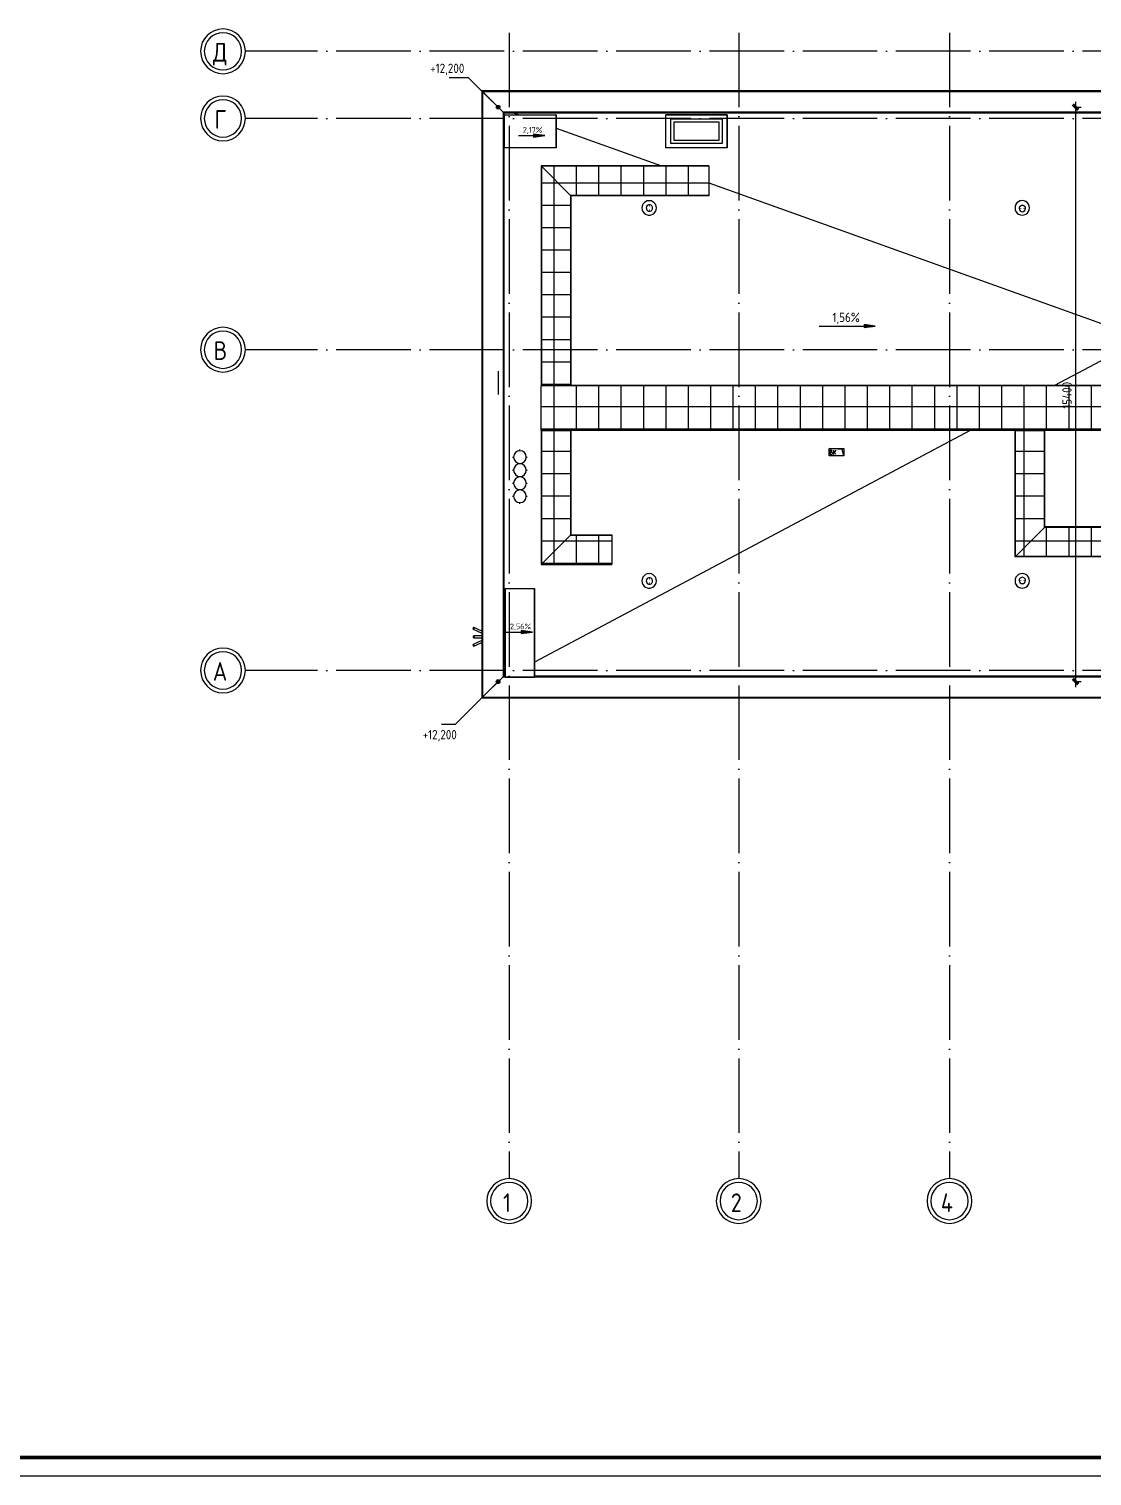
# Model space of a CAD drawing. Header units: millimetres. Extents: x -88595 to 880822, y -1054509 to -148035.
# Drawn here: x 490291 to 518784, y -304452 to -265652 of the extents above; entities that cross this region are included whole.
import ezdxf

# ---------------------------------------------------------------- set-up
doc = ezdxf.new("R2010")
doc.units = ezdxf.units.MM
doc.linetypes.add('ADSK_Линия сетки', pattern=[25, 20, -2.5, 0, -2.5])
doc.linetypes.add('ADSK_Осевая', pattern=[14, 10, -2, 0, -2])
for name, color, linetype, lineweight in [('Воздуховоды', 7, 'Continuous', 18), ('Крыша', 7, 'Continuous', 9), ('Линии', 7, 'Continuous', 9), ('Мебель', 7, 'Continuous', 18), ('Оборудование', 7, 'Continuous', 18), ('Ограждение', 7, 'Continuous', 9), ('Оси', 7, 'Continuous', 9), ('Основные надписи', 7, 'Continuous', 30), ('Отметки', 7, 'Continuous', 9), ('Размеры', 7, 'Continuous', 9), ('Стены внутренние', 7, 'Continuous', 18), ('Стены наружные', 7, 'Continuous', 18), ('Тонкие линии', 7, 'Continuous', 18)]:
    doc.layers.add(name, color=color, linetype=linetype, lineweight=lineweight)
doc.styles.add('GOST Common_1', font='GOST_Common.ttf', dxfattribs={"width": 0.9, "height": 500})
doc.styles.add('GOST Common_2', font='GOST_Common.ttf', dxfattribs={"width": 0.9, "height": 350})
doc.styles.add('GOST Common_5', font='GOST_Common.ttf', dxfattribs={"width": 0.9, "height": 5})
pattern_1 = [(0, (548766.5, 663825.2), (0, 600), []), (90, (548766.5, 663825.2), (-600, 4e-14), [])]
pattern_2 = [(0, (533281.84, 663825.2), (0, 600), []), (90, (533281.84, 663825.2), (-424.264, 3e-14), [])]
pattern_3 = [(0, (532167.84, 663825.2), (0, 600), []), (90, (532167.84, 663825.2), (-424.264, 3e-14), [])]

# ---------------------------------------------------------------- blocks, each defined once
blk = doc.blocks.new('ADSK_Рамка - Форма 3-3616731-План подвала_')
at = {"layer": 'Основные надписи', "lineweight": 50}
blk.add_line((-1361, -143.5), (-197, -143.5), dxfattribs=at)
at = {"layer": 'Тонкие линии', "lineweight": 20}
blk.add_line((-192, -148.5), (-1381, -148.5), dxfattribs=at)
blk = doc.blocks.new('Кровля')
at = {"layer": 'Ограждение'}
h = blk.add_hatch(dxfattribs=at)
h.set_pattern_fill('FP_107', color=256, style=0, pattern_type=2)
h.set_pattern_definition(pattern_3)
h.paths.add_polyline_path([(516283, 651212), (516293, 651212), (516293, 657102), (516283, 657112), (516283, 651222)])
h = blk.add_hatch(dxfattribs=at)
h.set_pattern_fill('FP_111', color=256, style=0, pattern_type=2)
h.set_pattern_definition([(0, (548766.5, 660825.84), (0, 424.264), []), (90, (548766.5, 660825.84), (-600, 4e-14), [])])
h.paths.add_polyline_path([(516293, 657102), (520783, 657102), (520783, 657112), (516283, 657112)])
h = blk.add_hatch(dxfattribs=at)
h.set_pattern_fill('FP_18', color=256, style=0, pattern_type=2)
h.set_pattern_definition(pattern_1)
h.paths.add_polyline_path([(516293, 651212), (517073, 651212), (517073, 656322), (516293, 657102), (516293, 651497)])
h = blk.add_hatch(dxfattribs=at)
h.set_pattern_fill('FP_18', color=256, style=0, pattern_type=2)
h.set_pattern_definition(pattern_1)
h.paths.add_polyline_path([(518797, 656322), (520783, 656322), (520783, 657102), (516293, 657102), (517073, 656322), (518611, 656322)])
h = blk.add_hatch(dxfattribs=at)
h.set_pattern_fill('FP_106', color=256, style=0, pattern_type=2)
h.set_pattern_definition(pattern_2)
h.paths.add_polyline_path([(517083, 651212), (517083, 656312), (517073, 656322), (517073, 651212)])
h = blk.add_hatch(dxfattribs=at)
h.set_pattern_fill('FP_110', color=256, style=0, pattern_type=2)
h.set_pattern_definition([(0, (548766.5, 659711.84), (0, 424.264), []), (90, (548766.5, 659711.84), (-600, 4e-14), [])])
h.paths.add_polyline_path([(520783, 656312), (520783, 656322), (517073, 656322), (517083, 656312), (520658, 656312)])
h = blk.add_hatch(dxfattribs=at)
h.set_pattern_fill('FP_25', color=256, style=0, pattern_type=2)
h.set_pattern_definition(pattern_1)
h.paths.add_polyline_path([(564082, 650032), (562902, 651212), (516283, 651212), (516283, 650032), (564013, 650032)])
h = blk.add_hatch(dxfattribs=at)
h.set_pattern_fill('FP_66', color=256, style=0, pattern_type=2)
h.set_pattern_definition([(0, (548766.5, 655875.84), (0, 424.264), []), (90, (548766.5, 655875.84), (-600, 4e-14), [])])
h.paths.add_polyline_path([(562892, 651212), (562902, 651212), (562892, 651222), (557866, 651222), (557866, 651212), (562710, 651212)])
h.paths.add_polyline_path([(517681, 651212), (534310, 651212), (534300, 651222), (517083, 651222), (517083, 651212)])
h.paths.add_polyline_path([(557066, 651212), (557066, 651222), (535100, 651222), (535090, 651212), (556756, 651212)])
h = blk.add_hatch(dxfattribs=at)
h.set_pattern_fill('FP_65', color=256, style=0, pattern_type=2)
h.set_pattern_definition([(0, (548766.5, 658571.84), (0, 424.264), []), (90, (548766.5, 658571.84), (-600, 4e-14), [])])
h.paths.add_polyline_path([(564082, 650022), (564092, 650022), (564082, 650032), (534786, 650032), (534786, 650022), (564013, 650022)])
h.paths.add_polyline_path([(516283, 650022), (533986, 650022), (533986, 650032), (516283, 650032)])
h = blk.add_hatch(dxfattribs=at)
h.set_pattern_fill('FP_107', color=256, style=0, pattern_type=2)
h.set_pattern_definition(pattern_3)
h.paths.add_polyline_path([(516283, 646422), (516293, 646432), (516293, 650022), (516283, 650022), (516283, 646432)])
h = blk.add_hatch(dxfattribs=at)
h.set_pattern_fill('FP_25', color=256, style=0, pattern_type=2)
h.set_pattern_definition(pattern_1)
h.paths.add_polyline_path([(516293, 646432), (517073, 647212), (517073, 650022), (516293, 650022), (516293, 646704)])
h = blk.add_hatch(dxfattribs=at)
h.set_pattern_fill('FP_106', color=256, style=0, pattern_type=2)
h.set_pattern_definition(pattern_2)
h.paths.add_polyline_path([(517073, 647212), (517083, 647222), (517083, 650022), (517073, 650022), (517073, 647222)])
h = blk.add_hatch(dxfattribs=at)
h.set_pattern_fill('FP_104', color=256, style=0, pattern_type=2)
h.set_pattern_definition([(0, (538519, 663825.2), (0, 600), []), (90, (538519, 663825.2), (-424.264, 3e-14), [])])
h.paths.add_polyline_path([(528986, 646632), (528996, 646642), (528996, 650022), (528986, 650022), (528986, 646642)])
h = blk.add_hatch(dxfattribs=at)
h.set_pattern_fill('FP_18', color=256, style=0, pattern_type=2)
h.set_pattern_definition(pattern_1)
h.paths.add_polyline_path([(528996, 646642), (529776, 647422), (529776, 650022), (528996, 650022), (528996, 646704)])
h = blk.add_hatch(dxfattribs=at)
h.set_pattern_fill('FP_105', color=256, style=0, pattern_type=2)
h.set_pattern_definition([(0, (539633, 663825.2), (0, 600), []), (90, (539633, 663825.2), (-424.264, 3e-14), [])])
h.paths.add_polyline_path([(529776, 647422), (529786, 647432), (529786, 650022), (529776, 650022), (529776, 647432)])
h = blk.add_hatch(dxfattribs=at)
h.set_pattern_fill('FP_25', color=256, style=0, pattern_type=2)
h.set_pattern_definition(pattern_1)
h.paths.add_polyline_path([(516293, 646432), (518183, 646432), (518183, 647212), (517073, 647212), (516564, 646704)])
h = blk.add_hatch(dxfattribs=at)
h.set_pattern_fill('FP_108', color=256, style=0, pattern_type=2)
h.set_pattern_definition([(0, (548766.5, 655880.84), (0, 424.264), []), (90, (548766.5, 655880.84), (-600, 4e-14), [])])
h.paths.add_polyline_path([(517681, 647212), (518183, 647212), (518183, 647222), (517083, 647222), (517073, 647212), (517309, 647212)])
h = blk.add_hatch(dxfattribs=at)
h.set_pattern_fill('FP_18', color=256, style=0, pattern_type=2)
h.set_pattern_definition(pattern_1)
h.paths.add_polyline_path([(528996, 646642), (534776, 646642), (533996, 647422), (529776, 647422), (529057, 646704)])
h = blk.add_hatch(dxfattribs=at)
h.set_pattern_fill('FP_103', color=256, style=0, pattern_type=2)
h.set_pattern_definition([(0, (548766.5, 655985.84), (0, 424.264), []), (90, (548766.5, 655985.84), (-600, 4e-14), [])])
h.paths.add_polyline_path([(533986, 647422), (533996, 647422), (533986, 647432), (529786, 647432), (529776, 647422), (533683, 647422)])
h = blk.add_hatch(dxfattribs=at)
h.set_pattern_fill('FP_109', color=256, style=0, pattern_type=2)
h.set_pattern_definition([(0, (548766.5, 654766.84), (0, 424.264), []), (90, (548766.5, 654766.84), (-600, 4e-14), [])])
h.paths.add_polyline_path([(518183, 646422), (518183, 646432), (516293, 646432), (516283, 646422), (518053, 646422)])
h = blk.add_hatch(dxfattribs=at)
h.set_pattern_fill('FP_102', color=256, style=0, pattern_type=2)
h.set_pattern_definition([(0, (548766.5, 654871.84), (0, 424.264), []), (90, (548766.5, 654871.84), (-600, 4e-14), [])])
h.paths.add_polyline_path([(534776, 646632), (534786, 646632), (534776, 646642), (528996, 646642), (528986, 646632), (534613, 646632)])
at = {"layer": 'Отметки'}
h = blk.add_hatch(color=256, dxfattribs=at)
edge = h.paths.add_edge_path()
edge.add_arc((515131, 658685), 50, 0, 360)
h = blk.add_hatch(color=256, dxfattribs=at)
edge = h.paths.add_edge_path()
edge.add_arc((515131, 643285), 50, 0, 360)
at = {"layer": 'Размеры'}
for points in [[(516383, 657927), (516083, 657966), (516083, 657887)], [(516383, 657927), (516083, 657966), (516083, 657887)], [(525240, 652820), (524940, 652859), (524940, 652780)], [(516052, 644615), (515752, 644654), (515752, 644575)]]:
    blk.add_hatch(color=256, dxfattribs=at).paths.add_polyline_path(points)
at = {"lineweight": 18}
for p, q in [((524356, 649505), (524001, 649540)), ((524001, 649340), (524001, 649540)), ((524001, 649540), (524401, 649540)), ((524401, 649540), (524401, 649340)), ((524401, 649340), (524001, 649340)), ((524058, 649492), (524028, 649492)), ((524028, 649492), (524028, 649372)), ((524061, 649439), (524028, 649439)), ((524028, 649372), (524065, 649372)), ((524081, 649459), (524081, 649469)), ((524091, 649399), (524091, 649409)), ((524188, 649492), (524128, 649421)), ((524128, 649372), (524128, 649492)), ((524188, 649372), (524152, 649449)), ((524401, 649340), (524356, 649505))]:
    blk.add_line(p, q, dxfattribs=at)
for centre, radius, start, end in [((524058, 649469), 23.3, 0, 90), ((524061, 649459), 20, 270, 0), ((524061, 649409), 30, 0, 90), ((524065, 649399), 26.7, 270, 0)]:
    blk.add_arc(centre, radius, start, end, dxfattribs=at)
at = {"layer": 'Воздуховоды', "linetype": 'ADSK_Осевая'}
for p, q in [((515518, 649305), (515549, 649305)), ((515718, 649475), (515718, 649505)), ((515718, 649125), (515718, 649135)), ((515718, 649125), (515718, 649135)), ((515888, 649305), (515918, 649305)), ((515518, 648955), (515549, 648955)), ((515718, 648775), (515718, 648785)), ((515718, 648775), (515718, 648785)), ((515888, 648955), (515918, 648955)), ((515518, 648605), (515549, 648605)), ((515718, 648425), (515718, 648435)), ((515718, 648425), (515718, 648435)), ((515888, 648605), (515918, 648605)), ((515518, 648255), (515549, 648255)), ((515718, 648055), (515718, 648085)), ((515888, 648255), (515918, 648255))]:
    blk.add_line(p, q, dxfattribs=at)
at = {"layer": 'Воздуховоды'}
for centre, start, end in [((515718, 649305), 90, 270), ((515718, 648955), 90, 270), ((515718, 649305), 270, 90), ((515718, 648955), 270, 90), ((515718, 648605), 90, 270), ((515718, 648605), 270, 90), ((515718, 648255), 90, 270), ((515718, 648255), 270, 90)]:
    blk.add_arc(centre, 170, start, end, dxfattribs=at)
at = {"layer": 'Крыша'}
for p, q in [((515303, 658481), (516683, 658481)), ((515303, 657601), (515303, 658481)), ((515560, 658531), (515696, 658483)), ((516683, 658481), (516683, 657601)), ((516685, 658128), (519516, 657112)), ((519851, 657795), (519851, 658295)), ((519851, 658295), (521051, 658295)), ((521051, 658295), (521051, 657795)), ((521051, 657795), (519851, 657795)), ((516683, 657601), (515303, 657601)), ((520783, 656658), (532249, 652545)), ((532259, 652402), (530043, 651222)), ((527788, 650022), (516107, 643805)), ((515325, 645779), (516105, 645779)), ((515325, 643402), (515325, 645779)), ((516105, 645779), (516105, 643402)), ((516105, 643402), (515325, 643402))]:
    blk.add_line(p, q, dxfattribs=at)
at = {"layer": 'Линии', "lineweight": 18}
blk.add_line((515131, 651605), (515131, 650985), dxfattribs=at)
at = {"layer": 'Мебель'}
for p, q in [((514464, 644689), (514692, 644584)), ((514692, 644511), (514479, 644511)), ((514692, 644639), (514485, 644735)), ((514692, 644390), (514464, 644285)), ((514479, 644461), (514692, 644461)), ((514485, 644239), (514692, 644335))]:
    blk.add_line(p, q, dxfattribs=at)
for centre, major_axis, ratio, start_param, end_param in [((514475, 644712), (10.5, 22.7), 0.627171, 0.634749, 3.776342), ((514479, 644486), (0, 25), 0.707107, 0, 3.141593), ((514475, 644712), (10.5, 22.7), 0.627171, 3.776342, 6.917934), ((514479, 644486), (0, -25), 0.707107, 0, 3.141593), ((514474, 644262), (10.5, -22.7), 0.627171, 2.506844, 5.648436), ((514474, 644262), (10.5, -22.7), 0.627171, 5.648436, 8.790029)]:
    blk.add_ellipse(centre, major_axis=major_axis, ratio=ratio, start_param=start_param, end_param=end_param, dxfattribs=at)
at = {"layer": 'Оборудование'}
for p, q in [((519181, 656180), (519181, 656180)), ((519181, 655790), (519181, 655790)), ((519186, 656035), (519184, 656035)), ((519184, 655935), (519186, 655935)), ((519188, 656070), (519186, 656070)), ((519186, 655900), (519188, 655900)), ((528986, 655986), (528986, 655986)), ((529096, 655972), (529096, 655967)), ((529131, 655976), (529131, 655972)), ((529231, 655972), (529231, 655976)), ((529266, 655967), (529266, 655972)), ((529376, 655986), (529376, 655986)), ((519181, 646180), (519181, 646180)), ((519186, 646035), (519184, 646035)), ((519188, 646070), (519186, 646070)), ((519181, 645790), (519181, 645790)), ((519184, 645935), (519186, 645935)), ((519186, 645900), (519188, 645900)), ((528986, 645986), (528986, 645985)), ((529096, 645998), (529096, 645995)), ((529131, 645995), (529131, 645992)), ((529231, 645992), (529231, 645995)), ((529266, 645995), (529266, 645998)), ((529376, 645985), (529376, 645986))]:
    blk.add_line(p, q, dxfattribs=at)
for centre, major_axis, ratio, start_param, end_param in [((519181, 655985), (0, 195), 0.999878, 4.712389, 7.853982), ((519181, 655985), (0, 195), 0.999878, 6.162355, 6.404016), ((529181, 655986), (195, 0), 0.999053, 0, 3.141593), ((529181, 655986), (195, 0), 0.999053, 0.483322, 2.658271), ((519181, 655985), (0, 195), 0.999878, 1.570796, 4.712389), ((519186, 655985), (0, 85), 0.999878, 6.108652, 7.853982), ((519186, 655985), (0, 85), 0.999878, 1.570796, 3.316126), ((519188, 655985), (0, 85), 0.999878, 4.712389, 7.853982), ((519188, 655985), (0, 85), 0.999878, 1.570796, 4.712389), ((519181, 655985), (0, 195), 0.999878, 3.020762, 3.262423), ((529181, 655986), (-195, 0), 0.999053, 0, 3.141593), ((529181, 655972), (85, 0), 0.999053, 0, 3.141593), ((529181, 655967), (85, 0), 0.999053, 0, 3.141593), ((529181, 655967), (85, 0), 0.999053, 3.141593, 6.283185), ((519181, 645985), (0, 195), 0.999878, 4.712389, 7.853982), ((519186, 645985), (0, 85), 0.999878, 6.108652, 7.853982), ((519188, 645985), (0, 85), 0.999878, 4.712389, 7.853982), ((519181, 645985), (0, 195), 0.999878, 6.162355, 6.404016), ((529181, 645986), (195, 0), 0.99957, 0, 3.141593), ((529181, 645998), (85, 0), 0.99957, 0, 3.141593), ((519181, 645985), (0, 195), 0.999878, 1.570796, 4.712389), ((519186, 645985), (0, 85), 0.999878, 1.570796, 3.316126), ((519188, 645985), (0, 85), 0.999878, 1.570796, 4.712389), ((519181, 645985), (0, 195), 0.999878, 3.020762, 3.262423), ((529181, 645986), (-195, 0), 0.99957, 0, 3.141593), ((529181, 645985), (195, 0), 0.99957, 3.624915, 5.799863), ((529181, 645998), (85, 0), 0.99957, 3.141593, 6.283185), ((529181, 645995), (85, 0), 0.99957, 3.141593, 6.283185)]:
    blk.add_ellipse(centre, major_axis=major_axis, ratio=ratio, start_param=start_param, end_param=end_param, dxfattribs=at)
at = {"layer": 'Ограждение'}
for p, q in [((514692, 659124), (514714, 659102)), ((514692, 659124), (514692, 642847)), ((514714, 659102), (514692, 659124)), ((534890, 659124), (514692, 659124)), ((514714, 659102), (515264, 658552)), ((514714, 659102), (514714, 642868)), ((515264, 658552), (514714, 659102)), ((534911, 659102), (514714, 659102)), ((515264, 658552), (515285, 658531)), ((515264, 658552), (515264, 643418)), ((515285, 658531), (515264, 658552)), ((535461, 658552), (515264, 658552)), ((515285, 658531), (515285, 643440)), ((535482, 658531), (515285, 658531)), ((516293, 657102), (516283, 657112)), ((516283, 657112), (516283, 651212)), ((520783, 657112), (516283, 657112)), ((517073, 656322), (516293, 657102)), ((516293, 657102), (516293, 651212)), ((520783, 657102), (516293, 657102)), ((520783, 657112), (520783, 657102)), ((520783, 657102), (520783, 656322)), ((517083, 656312), (517073, 656322)), ((517073, 656322), (517073, 651212)), ((520783, 656322), (517073, 656322)), ((517083, 656312), (517083, 651212)), ((520783, 656312), (517083, 656312)), ((520783, 656322), (520783, 656312)), ((516283, 650032), (516283, 651212)), ((516293, 651212), (516283, 651212)), ((517073, 651212), (516293, 651212)), ((517083, 651212), (517073, 651212)), ((534300, 651222), (517083, 651222)), ((557066, 651212), (517083, 651212)), ((516283, 650022), (516283, 650032)), ((533986, 650032), (516283, 650032)), ((516283, 650022), (516293, 650022)), ((516283, 650022), (516283, 646422)), ((516293, 650022), (517073, 650022)), ((516293, 650022), (516293, 646432)), ((517073, 650022), (517083, 650022)), ((517073, 650022), (517073, 647212)), ((528986, 650022), (517083, 650022)), ((517083, 650022), (517083, 647222)), ((528986, 650022), (528996, 650022)), ((528986, 646632), (528986, 650022)), ((528996, 650022), (529776, 650022)), ((528996, 646642), (528996, 650022)), ((529776, 650022), (529786, 650022)), ((529776, 647422), (529776, 650022)), ((533986, 650022), (529786, 650022)), ((529786, 647432), (529786, 650022)), ((516293, 646432), (517073, 647212)), ((517073, 647212), (517083, 647222)), ((517073, 647212), (518183, 647212)), ((517083, 647222), (518183, 647222)), ((518183, 647222), (518183, 647212)), ((518183, 647212), (518183, 646432)), ((529776, 647422), (528996, 646642)), ((529786, 647432), (529776, 647422)), ((533996, 647422), (529776, 647422)), ((533986, 647432), (529786, 647432)), ((516283, 646422), (516293, 646432)), ((516283, 646422), (518183, 646422)), ((516293, 646432), (518183, 646432)), ((518183, 646432), (518183, 646422)), ((528996, 646642), (528986, 646632)), ((533986, 646632), (528986, 646632)), ((534776, 646642), (528996, 646642)), ((514714, 642868), (515264, 643418)), ((515264, 643418), (514714, 642868)), ((515264, 643418), (515285, 643440)), ((515285, 643440), (515264, 643418)), ((515264, 643418), (515325, 643418)), ((515285, 643440), (515325, 643440)), ((516105, 643440), (583176, 643440)), ((516105, 643418), (583198, 643418)), ((514692, 642847), (514714, 642868)), ((514714, 642868), (514692, 642847)), ((514692, 642847), (583769, 642847)), ((514714, 642868), (583748, 642868))]:
    blk.add_line(p, q, dxfattribs=at)
at = {"layer": 'Оси', "linetype": 'ADSK_Линия сетки', "ltscale": 100}
for p, q in [((515431, 660685), (515431, 629959)), ((521581, 660685), (521581, 629959)), ((527231, 660685), (527231, 629959)), ((585298, 660185), (508358, 660185)), ((585298, 658385), (508358, 658385)), ((585298, 652185), (508358, 652185)), ((585298, 643585), (508358, 643585))]:
    blk.add_line(p, q, dxfattribs=at)
at = {"layer": 'Оси', "lineweight": 20}
for centre, radius, start, end in [((507758, 660185), 600, 90, 270), ((507758, 660185), 600, 270, 90), ((507758, 660185), 500, 90, 270), ((507758, 660185), 500, 270, 90), ((507758, 658385), 600, 90, 270), ((507758, 658385), 500, 90, 270), ((507758, 658385), 600, 270, 90), ((507758, 658385), 500, 270, 90), ((507758, 652185), 600, 90, 270), ((507758, 652185), 500, 90, 270), ((507758, 652185), 600, 270, 90), ((507758, 652185), 500, 270, 90), ((507758, 643585), 600, 90, 270), ((507758, 643585), 500, 90, 270), ((507758, 643585), 600, 270, 90), ((507758, 643585), 500, 270, 90), ((515431, 629359), 600, 0, 180), ((515431, 629359), 500, 0, 180), ((521581, 629359), 600, 0, 180), ((521581, 629359), 500, 0, 180), ((527231, 629359), 600, 0, 180), ((527231, 629359), 500, 0, 180), ((515431, 629359), 600, 180, 0), ((515431, 629359), 500, 180, 0), ((521581, 629359), 600, 180, 0), ((521581, 629359), 500, 180, 0), ((527231, 629359), 600, 180, 0), ((527231, 629359), 500, 180, 0)]:
    blk.add_arc(centre, radius, start, end, dxfattribs=at)
at = {"layer": 'Отметки', "lineweight": 20}
for p, q in [((514339, 659477), (513821, 659477)), ((515131, 658685), (514339, 659477)), ((515131, 643285), (513982, 642137)), ((513982, 642137), (513619, 642137))]:
    blk.add_line(p, q, dxfattribs=at)
at = {"layer": 'Отметки'}
for centre in [(515131, 658685), (515131, 643285)]:
    blk.add_circle(centre, 50, dxfattribs=at)
at = {"layer": 'Размеры', "lineweight": 20}
for p, q in [((530611, 658835), (530611, 643135)), ((530611, 658685), (530561, 658685)), ((530611, 658685), (530761, 658685)), ((515683, 657927), (516383, 657927)), ((515683, 657927), (516383, 657927)), ((523740, 652820), (525240, 652820)), ((515352, 644615), (516052, 644615)), ((530611, 643285), (530561, 643285)), ((530611, 643285), (530761, 643285))]:
    blk.add_line(p, q, dxfattribs=at)
at = {"layer": 'Размеры', "lineweight": 40}
for p, q in [((530611, 658685), (530540, 658756)), ((530611, 658685), (530681, 658615)), ((530611, 643285), (530540, 643356)), ((530611, 643285), (530681, 643215))]:
    blk.add_line(p, q, dxfattribs=at)
at = {"layer": 'Размеры'}
for p, q in [((516383, 657927), (516083, 657966)), ((516083, 657966), (516083, 657887)), ((516383, 657927), (516083, 657966)), ((516083, 657966), (516083, 657887)), ((516083, 657887), (516383, 657927)), ((516083, 657887), (516383, 657927)), ((525240, 652820), (524940, 652859)), ((524940, 652859), (524940, 652780)), ((524940, 652780), (525240, 652820)), ((516052, 644615), (515752, 644654)), ((515752, 644654), (515752, 644575)), ((515752, 644575), (516052, 644615))]:
    blk.add_line(p, q, dxfattribs=at)
at = {"layer": 'Стены внутренние'}
for p, q in [((515301, 658483), (516685, 658483)), ((515301, 657599), (515301, 658483)), ((515301, 658481), (515303, 658481)), ((515696, 658483), (515702, 658481)), ((516685, 658481), (516683, 658481)), ((516685, 658483), (516685, 657599)), ((519629, 658485), (521271, 658485)), ((519629, 657601), (519629, 658485)), ((521271, 658483), (519629, 658483)), ((521269, 657601), (521269, 658483)), ((521271, 658485), (521271, 657601)), ((516683, 658129), (516685, 658128)), ((515303, 657601), (515301, 657601)), ((516685, 657599), (515301, 657599)), ((516685, 657601), (516683, 657601)), ((519629, 657603), (521269, 657603)), ((521271, 657601), (519629, 657601)), ((515323, 645781), (516107, 645781)), ((515323, 645781), (515323, 643400)), ((515323, 645779), (515325, 645779)), ((516107, 643400), (516107, 645781)), ((516107, 643805), (516105, 643804)), ((516107, 643400), (515323, 643400))]:
    blk.add_line(p, q, dxfattribs=at)
at = {"layer": 'Стены наружные'}
for p, q in [((519631, 657603), (519631, 658483)), ((521149, 658363), (519751, 658363)), ((519751, 658363), (519751, 657723)), ((521149, 657723), (521149, 658363)), ((519751, 657723), (521149, 657723))]:
    blk.add_line(p, q, dxfattribs=at)
at = {"layer": 'Оси', "style": 'GOST Common_1', "width": 0.9}
for s, p in [('Д', (507487, 659910)), ('Г', (507532, 658110)), ('В', (507508, 651910)), ('А', (507487, 643310)), ('1', (515264, 629064)), ('2', (521369, 629064)), ('4', (526999, 629064))]:
    blk.add_text(s, height=500, dxfattribs=at).set_placement(p)
at = {"layer": 'Отметки', "style": 'GOST Common_2', "width": 0.9}
for p in [(513313, 659604), (513111, 641738)]:
    blk.add_text('+12,200', height=250, dxfattribs=at).set_placement(p)
at = {"layer": 'Размеры', "style": 'GOST Common_5', "width": 0.9}
for s, p in [('2,17%%%', (515795, 658003)), ('2,17%%%', (515795, 658003)), ('2,56%%%', (515451, 644691))]:
    blk.add_text(s, height=150, dxfattribs=at).set_placement(p)
at = {"layer": 'Размеры', "style": 'GOST Common_2', "width": 0.9}
blk.add_text('1,56%%%', height=250, rotation=360, dxfattribs=at).set_placement((524093, 652927))
at = {"layer": 'Размеры', "lineweight": 20, "insert": (530254, 650604), "char_height": 250, "width": 915.37, "attachment_point": 1, "rotation": 90, "line_spacing_factor": 1.022761, "style": 'GOST Common_2'}
blk.add_mtext('15400', dxfattribs=at)

msp = doc.modelspace()

# ---------------------------------------------------------------- block references
at = {"layer": 'Оборудование', "color": 5, "true_color": 0x0000ff}
msp.add_blockref('Кровля', (-12267, -926437), dxfattribs=at)
at = {"layer": 'Основные надписи', "lineweight": 9, "xscale": 100, "yscale": 100, "zscale": 100}
msp.add_blockref('ADSK_Рамка - Форма 3-3616731-План подвала_', (616263, -289602), dxfattribs=at)

doc.saveas('drawing.dxf')
